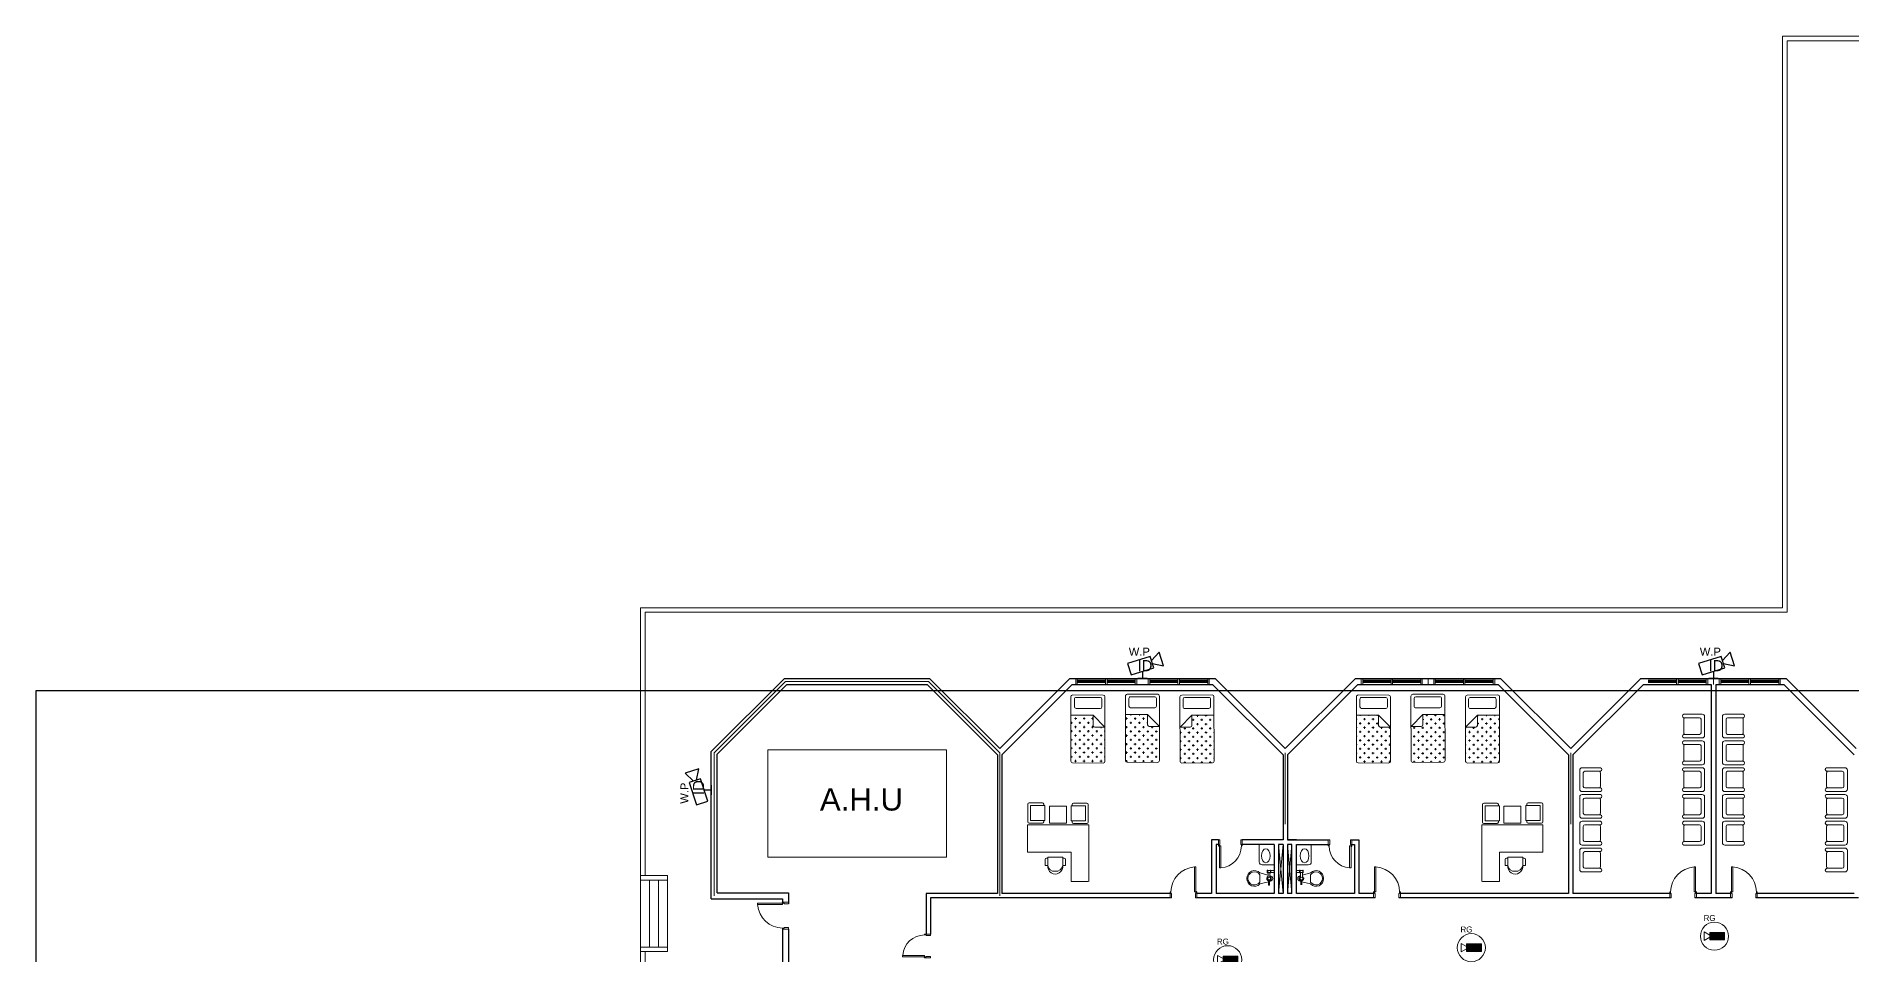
# Model space of a CAD drawing. Extents: x -15 to 263, y 300 to 484.
# Drawn here: x -15 to 46, y 368.2 to 399.1 of the extents above; entities that cross this region are included whole.
import ezdxf

# ---------------------------------------------------------------- set-up
doc = ezdxf.new("R2010")
doc.units = 0
doc.header["$LTSCALE"] = 0.15
for name, color, linetype in [('0 CCTV', 252, 'Continuous'), ('0 sockets', 252, 'Continuous'), ('bound', 252, 'Continuous'), ('CCTV', 4, 'Continuous')]:
    doc.layers.add(name, color=color, linetype=linetype)
for name, color, linetype, lineweight in [('anal', 252, 'Continuous', 20), ('DOOR', 252, 'Continuous', 20), ('E-LT-CKT-NM', 7, 'Continuous', 30), ('FUR', 252, 'Continuous', 9), ('T-CCTV', 7, 'Continuous', 0), ('wall', 252, 'Continuous', 30)]:
    doc.layers.add(name, color=color, linetype=linetype, lineweight=lineweight)
doc.styles.add('Arial_3', font='arial.ttf', dxfattribs={"height": 2.345885})
doc.styles.add('SDC-TEXT-ARB', font='sdc-arb.shx')

# ---------------------------------------------------------------- blocks, each defined once
blk = doc.blocks.new('SEAT02')
at = {"layer": 'FUR'}
for p, q in [((0, 0.32), (0, -0.32)), ((0.7, 0.4), (0.08, 0.4)), ((0.12, 0.23), (0.12, -0.23)), ((0.697, 0.28), (0.17, 0.28)), ((0.7, -0.22), (0.7, 0.22)), ((0.08, -0.4), (0.7, -0.4)), ((0.17, -0.28), (0.697, -0.28))]:
    blk.add_line(p, q, dxfattribs=at)
for centre, radius, start, end in [((0.08, 0.32), 0.08, 90, 180), ((0.17, 0.23), 0.05, 90, 180), ((0.62, 0.22), 0.08, 0, 48.59038), ((0.677, 0.341), 0.0639, 288.85615, 68.50245), ((0.08, -0.32), 0.08, 180, 270), ((0.17, -0.23), 0.05, 180, 270), ((0.62, -0.22), 0.08, 311.40962, 0), ((0.677, -0.341), 0.0639, 291.49755, 71.14385)]:
    blk.add_arc(centre, radius, start, end, dxfattribs=at)
blk = doc.blocks.new('A$C48FC3568')
at = {"layer": 'FUR'}
h = blk.add_hatch(dxfattribs=at)
h.set_pattern_fill('CROSS', color=256, scale=0.5, style=0)
h.set_pattern_definition([(0, (-34.60875, 58.23435), (0.125, -0.125), [0.0625, -0.1875]), (270, (-34.5775, 58.2656), (-0.125, -0.125), [0.0625, -0.1875])])
h.paths.add_polyline_path([(1.055, 0.703), (1.055, 1), (0.05, 1, 0.414214), (0, 0.95), (0, 0.05, 0.414214), (0.05, 0), (1.402, 0), (1.402, 0.653), (1.105, 0.653, -0.414214)])
for p, q in [((0, 0.95), (0, 0.05)), ((1.95, 1), (0.05, 1)), ((1.402, 0.653), (1.055, 1)), ((1.055, 1), (1.055, 0.703)), ((1.402, 0.653), (1.105, 0.653)), ((1.402, 0), (1.402, 0.653)), ((1.602, 0.859), (1.602, 0.15)), ((1.877, 0.909), (1.652, 0.909)), ((1.927, 0.15), (1.927, 0.859)), ((2, 0.05), (2, 0.95)), ((1.652, 0.1), (1.877, 0.1)), ((0.05, 0), (1.95, 0))]:
    blk.add_line(p, q, dxfattribs=at)
for centre, start, end in [((0.05, 0.95), 90, 180), ((1.105, 0.703), 180, 270), ((1.652, 0.859), 90, 180), ((1.877, 0.859), 360, 90), ((1.95, 0.95), 360, 90), ((0.05, 0.05), 180, 270), ((1.652, 0.15), 180, 270), ((1.877, 0.15), 270, 0), ((1.95, 0.05), 270, 360)]:
    blk.add_arc(centre, 0.05, start, end, dxfattribs=at)
blk = doc.blocks.new('D90')
at = {"layer": 'DOOR'}
for points in [[(0.03, 0.2), (0.03, 1.04), (0.078, 1.04), (0.078, 0.2)], [(0.03, 0.2), (0, 0.2), (0, 0), (0.05, 0), (0.05, 0.15), (0.03, 0.15)], [(0.87, 0.2), (0.9, 0.2), (0.9, 0), (0.85, 0), (0.85, 0.15), (0.87, 0.15)]]:
    blk.add_lwpolyline(points, close=True, dxfattribs=at)
blk.add_circle((0.02, 0.21), 0.01, dxfattribs=at)
blk.add_arc((0.025, 0.197), 0.845, 0.22177, 86.38894, dxfattribs=at)
blk = doc.blocks.new('D80')
at = {"layer": 'DOOR'}
for points in [[(0.03, 0.2), (0.03, 0.94), (0.078, 0.94), (0.078, 0.2)], [(0.03, 0.2), (0, 0.2), (0, 0), (0.05, 0), (0.05, 0.15), (0.03, 0.15)], [(0.77, 0.2), (0.8, 0.2), (0.8, 0), (0.75, 0), (0.75, 0.15), (0.77, 0.15)]]:
    blk.add_lwpolyline(points, close=True, dxfattribs=at)
blk.add_circle((0.02, 0.21), 0.01, dxfattribs=at)
blk.add_arc((0.03, 0.2), 0.74, 0, 86.27688, dxfattribs=at)
blk = doc.blocks.new('ARCH')
at = {"layer": 'anal'}
for p, q in [((43.725, 387), (43.725, 399.075)), ((43.725, 399.075), (54.075, 399.075)), ((43.875, 387), (43.875, 398.925)), ((43.875, 398.925), (53.925, 398.925)), ((43.725, 379.875), (43.725, 387)), ((43.875, 379.725), (43.875, 387)), ((5.325, 377.4), (5.325, 379.875)), ((5.325, 379.875), (43.725, 379.875)), ((5.475, 377.4), (5.475, 379.725)), ((5.475, 379.725), (43.875, 379.725)), ((5.325, 326.925), (5.325, 377.4)), ((5.475, 370.875), (5.475, 377.4)), ((10.2, 377.4), (7.8, 375)), ((7.8, 375), (10.2, 377.4)), ((15, 377.4), (10.2, 377.4)), ((10.2, 377.4), (15, 377.4)), ((17.4, 375), (15, 377.4)), ((15, 377.4), (17.4, 375)), ((19.958, 377.4), (19.958, 377.5)), ((19.958, 377.4), (19.958, 377.3)), ((20.008, 377.5), (20.008, 377.3)), ((20.008, 377.44), (20.958, 377.44)), ((20.008, 377.415), (20.958, 377.415)), ((20.008, 377.4), (20.008, 377.3)), ((20.008, 377.385), (20.958, 377.385)), ((20.008, 377.36), (20.958, 377.36)), ((20.958, 377.5), (20.958, 377.3)), ((21.008, 377.5), (21.008, 377.3)), ((21.008, 377.44), (21.958, 377.44)), ((21.008, 377.415), (21.958, 377.415)), ((21.008, 377.385), (21.958, 377.385)), ((21.008, 377.36), (21.958, 377.36)), ((21.958, 377.5), (21.958, 377.3)), ((21.958, 377.4), (21.958, 377.3)), ((22.008, 377.4), (22.008, 377.5)), ((22.008, 377.4), (22.008, 377.3)), ((22.392, 377.4), (22.392, 377.5)), ((22.392, 377.4), (22.392, 377.3)), ((22.442, 377.5), (22.442, 377.3)), ((23.392, 377.44), (22.442, 377.44)), ((23.392, 377.415), (22.442, 377.415)), ((22.442, 377.4), (22.442, 377.3)), ((23.392, 377.385), (22.442, 377.385)), ((23.392, 377.36), (22.442, 377.36)), ((23.392, 377.5), (23.392, 377.3)), ((23.442, 377.5), (23.442, 377.3)), ((24.392, 377.44), (23.442, 377.44)), ((24.392, 377.415), (23.442, 377.415)), ((24.392, 377.385), (23.442, 377.385)), ((24.392, 377.36), (23.442, 377.36)), ((24.392, 377.5), (24.392, 377.3)), ((24.392, 377.4), (24.392, 377.3)), ((24.442, 377.4), (24.442, 377.5)), ((24.442, 377.4), (24.442, 377.3)), ((29.558, 377.4), (29.558, 377.5)), ((29.558, 377.4), (29.558, 377.3)), ((29.608, 377.5), (29.608, 377.3)), ((29.608, 377.44), (30.558, 377.44)), ((29.608, 377.415), (30.558, 377.415)), ((29.608, 377.4), (29.608, 377.3)), ((29.608, 377.385), (30.558, 377.385)), ((29.608, 377.36), (30.558, 377.36)), ((30.558, 377.5), (30.558, 377.3)), ((30.608, 377.5), (30.608, 377.3)), ((30.608, 377.44), (31.558, 377.44)), ((30.608, 377.415), (31.558, 377.415)), ((30.608, 377.385), (31.558, 377.385)), ((30.608, 377.36), (31.558, 377.36)), ((31.558, 377.5), (31.558, 377.3)), ((31.558, 377.4), (31.558, 377.3)), ((31.608, 377.4), (31.608, 377.5)), ((31.608, 377.5), (31.992, 377.5)), ((31.608, 377.4), (31.608, 377.3)), ((31.8, 377.5), (31.8, 377.3)), ((31.992, 377.4), (31.992, 377.5)), ((31.992, 377.4), (31.992, 377.3)), ((32.042, 377.5), (32.042, 377.3)), ((32.992, 377.44), (32.042, 377.44)), ((32.992, 377.415), (32.042, 377.415)), ((32.042, 377.4), (32.042, 377.3)), ((32.992, 377.385), (32.042, 377.385)), ((32.992, 377.36), (32.042, 377.36)), ((32.992, 377.5), (32.992, 377.3)), ((33.042, 377.5), (33.042, 377.3)), ((33.992, 377.44), (33.042, 377.44)), ((33.992, 377.415), (33.042, 377.415)), ((33.992, 377.385), (33.042, 377.385)), ((33.992, 377.36), (33.042, 377.36)), ((33.992, 377.5), (33.992, 377.3)), ((33.992, 377.4), (33.992, 377.3)), ((34.042, 377.4), (34.042, 377.5)), ((34.042, 377.4), (34.042, 377.3)), ((39.208, 377.44), (40.158, 377.44)), ((39.208, 377.415), (40.158, 377.415)), ((39.208, 377.385), (40.158, 377.385)), ((39.208, 377.36), (40.158, 377.36)), ((40.158, 377.5), (40.158, 377.3)), ((40.208, 377.5), (40.208, 377.3)), ((40.208, 377.44), (41.158, 377.44)), ((40.208, 377.415), (41.158, 377.415)), ((40.208, 377.385), (41.158, 377.385)), ((40.208, 377.36), (41.158, 377.36)), ((41.158, 377.5), (41.158, 377.3)), ((41.158, 377.4), (41.158, 377.3)), ((41.208, 377.5), (41.592, 377.5)), ((41.208, 377.4), (41.208, 377.5)), ((41.208, 377.4), (41.208, 377.3)), ((41.4, 377.5), (41.4, 377.3)), ((41.592, 377.4), (41.592, 377.5)), ((41.592, 377.4), (41.592, 377.3)), ((41.642, 377.5), (41.642, 377.3)), ((42.592, 377.44), (41.642, 377.44)), ((42.592, 377.415), (41.642, 377.415)), ((41.642, 377.4), (41.642, 377.3)), ((42.592, 377.385), (41.642, 377.385)), ((42.592, 377.36), (41.642, 377.36)), ((42.592, 377.5), (42.592, 377.3)), ((42.642, 377.5), (42.642, 377.3)), ((43.592, 377.44), (42.642, 377.44)), ((43.592, 377.415), (42.642, 377.415)), ((43.592, 377.385), (42.642, 377.385)), ((43.592, 377.36), (42.642, 377.36)), ((43.592, 377.5), (43.592, 377.3)), ((43.592, 377.4), (43.592, 377.3)), ((43.642, 377.4), (43.642, 377.5)), ((43.642, 377.4), (43.642, 377.3)), ((7.8, 375), (7.8, 370.2)), ((7.8, 370.2), (7.8, 375)), ((17.4, 372.6), (17.4, 375)), ((17.4, 372.6), (17.4, 375)), ((17.4, 372.6), (17.4, 375)), ((17.4, 372.6), (17.4, 375)), ((17.4, 372.6), (17.4, 375)), ((17.4, 372.6), (17.4, 375)), ((17.4, 372.6), (17.4, 375)), ((17.4, 372.6), (17.4, 375)), ((17.4, 372.6), (17.4, 375)), ((17.4, 372.6), (17.4, 375)), ((17.4, 372.6), (17.4, 375)), ((17.4, 372.6), (17.4, 375)), ((17.4, 372.6), (17.4, 375)), ((17.4, 372.6), (17.4, 375)), ((17.4, 372.6), (17.4, 375)), ((17.4, 372.6), (17.4, 375)), ((17.4, 372.6), (17.4, 375)), ((17.4, 372.6), (17.4, 375)), ((17.4, 370.2), (17.4, 375)), ((17.4, 375), (17.4, 370.2)), ((27, 372.6), (27, 375)), ((27, 372.6), (27, 375)), ((27, 372.6), (27, 375)), ((27, 372.6), (27, 375)), ((27, 372.6), (27, 375)), ((27, 372.6), (27, 375)), ((27, 372.6), (27, 375)), ((27, 372.6), (27, 375)), ((27, 372.6), (27, 375)), ((27, 372.6), (27, 375)), ((27, 372.6), (27, 375)), ((27, 372.6), (27, 375)), ((27, 372.6), (27, 375)), ((27, 372.6), (27, 375)), ((27, 372.6), (27, 375)), ((27, 372.6), (27, 375)), ((27, 372.6), (27, 375)), ((27, 372.6), (27, 375)), ((36.6, 372.6), (36.6, 375)), ((36.6, 372.6), (36.6, 375)), ((36.6, 372.6), (36.6, 375)), ((36.6, 372.6), (36.6, 375)), ((36.6, 372.6), (36.6, 375)), ((36.6, 372.6), (36.6, 375)), ((36.6, 372.6), (36.6, 375)), ((36.6, 372.6), (36.6, 375)), ((36.6, 372.6), (36.6, 375)), ((36.6, 372.6), (36.6, 375)), ((36.6, 372.6), (36.6, 375)), ((36.6, 372.6), (36.6, 375)), ((36.6, 372.6), (36.6, 375)), ((36.6, 372.6), (36.6, 375)), ((36.6, 372.6), (36.6, 375)), ((36.6, 372.6), (36.6, 375)), ((36.6, 372.6), (36.6, 375)), ((36.6, 372.6), (36.6, 375)), ((26.775, 371.925), (26.925, 370.275)), ((26.925, 371.925), (26.775, 370.275)), ((27.075, 371.925), (27.225, 370.275)), ((27.225, 371.925), (27.075, 370.275)), ((5.325, 370.875), (6.225, 370.875)), ((5.325, 370.725), (6.225, 370.725)), ((5.325, 370.725), (5.625, 370.725)), ((5.325, 370.725), (5.325, 368.475)), ((5.625, 370.725), (5.625, 368.475)), ((5.925, 370.725), (5.925, 368.475)), ((6.225, 370.875), (6.225, 368.325)), ((6.225, 368.475), (5.325, 368.475)), ((6.225, 368.325), (5.325, 368.325)), ((5.475, 327.075), (5.475, 368.325))]:
    blk.add_line(p, q, dxfattribs=at)
blk.add_lwpolyline([(15.607, 375.099), (9.607, 375.099), (9.607, 371.499), (15.607, 371.499)], close=True, dxfattribs=at)
at = {"layer": 'bound', "color": 2}
blk.add_lwpolyline([(91.902, 377.348), (94.426, 377.348), (94.426, 312.722), (-14.994, 312.722), (-14.994, 377.09), (94.639, 377.09)], dxfattribs=at)
at = {"layer": 'FUR'}
for p, q in [((18.341, 372.98), (18.341, 373.277)), ((18.341, 372.98), (18.341, 372.683)), ((18.387, 373.323), (18.833, 373.323)), ((18.433, 373.232), (18.913, 373.232)), ((18.433, 372.98), (18.433, 373.232)), ((18.433, 372.98), (18.433, 372.729)), ((18.878, 373.232), (18.878, 373.277)), ((18.913, 372.98), (18.913, 373.232)), ((18.913, 372.98), (18.913, 372.729)), ((19.078, 373.211), (19.649, 373.211)), ((19.078, 373.211), (19.078, 372.64)), ((19.649, 373.211), (19.649, 372.64)), ((19.799, 372.971), (19.799, 373.222)), ((20.279, 373.222), (19.799, 373.222)), ((19.799, 372.971), (19.799, 372.719)), ((19.834, 373.222), (19.834, 373.268)), ((20.325, 373.313), (19.879, 373.313)), ((20.279, 372.971), (20.279, 373.222)), ((20.279, 372.971), (20.279, 372.719)), ((20.371, 372.971), (20.371, 373.268)), ((20.371, 372.971), (20.371, 372.673)), ((33.629, 372.971), (33.629, 373.268)), ((33.629, 372.971), (33.629, 372.673)), ((33.675, 373.313), (34.121, 373.313)), ((33.721, 373.222), (34.201, 373.222)), ((33.721, 372.971), (33.721, 373.222)), ((33.721, 372.971), (33.721, 372.719)), ((34.166, 373.222), (34.166, 373.268)), ((34.201, 372.971), (34.201, 373.222)), ((34.201, 372.971), (34.201, 372.719)), ((34.922, 373.211), (34.351, 373.211)), ((34.351, 373.211), (34.351, 372.64)), ((34.922, 373.211), (34.922, 372.64)), ((35.567, 373.232), (35.087, 373.232)), ((35.087, 372.98), (35.087, 373.232)), ((35.087, 372.98), (35.087, 372.729)), ((35.122, 373.232), (35.122, 373.277)), ((35.613, 373.323), (35.167, 373.323)), ((35.567, 372.98), (35.567, 373.232)), ((35.567, 372.98), (35.567, 372.729)), ((35.659, 372.98), (35.659, 373.277)), ((35.659, 372.98), (35.659, 372.683)), ((20.395, 372.579), (18.337, 372.579)), ((18.337, 372.579), (18.337, 371.665)), ((18.387, 372.637), (18.833, 372.637)), ((18.433, 372.729), (18.913, 372.729)), ((18.878, 372.729), (18.878, 372.683)), ((19.078, 372.64), (19.649, 372.64)), ((20.279, 372.719), (19.799, 372.719)), ((19.834, 372.719), (19.834, 372.673)), ((20.325, 372.628), (19.879, 372.628)), ((20.395, 370.674), (20.395, 372.579)), ((33.605, 372.579), (35.663, 372.579)), ((33.605, 370.674), (33.605, 372.579)), ((33.675, 372.628), (34.121, 372.628)), ((33.721, 372.719), (34.201, 372.719)), ((34.166, 372.719), (34.166, 372.673)), ((34.922, 372.64), (34.351, 372.64)), ((35.567, 372.729), (35.087, 372.729)), ((35.122, 372.729), (35.122, 372.683)), ((35.613, 372.637), (35.167, 372.637)), ((35.663, 372.579), (35.663, 371.665)), ((26.125, 371.335), (26.125, 371.925)), ((27.875, 371.335), (27.875, 371.925)), ((19.799, 371.665), (18.337, 371.665)), ((18.923, 371.216), (18.923, 371.42)), ((18.923, 371.216), (19.015, 371.216)), ((19.015, 371.466), (18.969, 371.466)), ((19.266, 371.5), (19.015, 371.5)), ((19.015, 371.216), (19.015, 371.5)), ((19.266, 371.5), (19.518, 371.5)), ((19.518, 371.216), (19.518, 371.5)), ((19.518, 371.466), (19.563, 371.466)), ((19.518, 371.216), (19.609, 371.216)), ((19.609, 371.216), (19.609, 371.42)), ((19.799, 371.665), (19.799, 370.674)), ((26.225, 371.235), (26.625, 371.235)), ((27.775, 371.235), (27.375, 371.235)), ((34.201, 371.665), (35.663, 371.665)), ((34.201, 371.665), (34.201, 370.674)), ((34.391, 371.216), (34.391, 371.42)), ((34.482, 371.216), (34.391, 371.216)), ((34.482, 371.466), (34.437, 371.466)), ((34.734, 371.5), (34.482, 371.5)), ((34.482, 371.216), (34.482, 371.5)), ((34.734, 371.5), (34.985, 371.5)), ((34.985, 371.216), (34.985, 371.5)), ((34.985, 371.466), (35.031, 371.466)), ((35.077, 371.216), (34.985, 371.216)), ((35.077, 371.216), (35.077, 371.42)), ((20.371, 370.674), (19.799, 370.674)), ((26.424, 370.893), (26.146, 370.965)), ((26.146, 370.657), (26.146, 370.904)), ((26.439, 370.671), (26.146, 370.595)), ((26.393, 371.058), (26.409, 371.058)), ((26.393, 370.965), (26.393, 371.058)), ((26.409, 370.965), (26.393, 370.965)), ((26.409, 371.058), (26.409, 370.965)), ((26.409, 371.043), (26.501, 371.043)), ((26.501, 370.981), (26.409, 370.981)), ((26.424, 370.981), (26.424, 370.815)), ((26.44, 370.564), (26.44, 370.737)), ((26.501, 370.687), (26.47, 370.679)), ((26.471, 370.737), (26.471, 370.564)), ((26.486, 370.814), (26.486, 370.981)), ((26.501, 370.873), (26.486, 370.877)), ((26.501, 371.058), (26.517, 371.058)), ((26.501, 370.965), (26.501, 371.058)), ((26.517, 370.965), (26.501, 370.965)), ((26.517, 371.058), (26.517, 370.965)), ((26.517, 371.043), (26.625, 371.043)), ((26.625, 370.981), (26.517, 370.981)), ((27.483, 371.043), (27.375, 371.043)), ((27.375, 370.981), (27.483, 370.981)), ((27.483, 371.058), (27.483, 370.965)), ((27.499, 371.058), (27.483, 371.058)), ((27.483, 370.965), (27.499, 370.965)), ((27.499, 370.965), (27.499, 371.058)), ((27.591, 371.043), (27.499, 371.043)), ((27.499, 370.981), (27.591, 370.981)), ((27.499, 370.873), (27.514, 370.877)), ((27.499, 370.687), (27.53, 370.679)), ((27.514, 370.814), (27.514, 370.981)), ((27.529, 370.737), (27.529, 370.564)), ((27.56, 370.564), (27.56, 370.737)), ((27.561, 370.671), (27.854, 370.595)), ((27.576, 370.981), (27.576, 370.815)), ((27.576, 370.893), (27.854, 370.965)), ((27.607, 371.058), (27.591, 371.058)), ((27.591, 371.058), (27.591, 370.965)), ((27.591, 370.965), (27.607, 370.965)), ((27.607, 370.965), (27.607, 371.058)), ((27.854, 370.657), (27.854, 370.904)), ((33.629, 370.674), (34.201, 370.674))]:
    blk.add_line(p, q, dxfattribs=at)
for centre in [(26.455, 370.78), (27.545, 370.78)]:
    blk.add_circle(centre, 0.0463, dxfattribs=at)
for centre, radius, start, end in [((18.387, 373.277), 0.0457, 90, 180), ((18.833, 373.277), 0.0457, 360, 90), ((19.879, 373.268), 0.0457, 90, 180), ((20.325, 373.268), 0.0457, 0, 90), ((33.675, 373.268), 0.0457, 90, 180), ((34.121, 373.268), 0.0457, 360, 90), ((35.167, 373.277), 0.0457, 90, 180), ((35.613, 373.277), 0.0457, 0, 90), ((18.387, 372.683), 0.0457, 180, 270), ((18.833, 372.683), 0.0457, 270, 360), ((19.879, 372.673), 0.0457, 180, 270), ((20.325, 372.673), 0.0457, 270, 0), ((33.675, 372.673), 0.0457, 180, 270), ((34.121, 372.673), 0.0457, 270, 360), ((35.167, 372.683), 0.0457, 180, 270), ((35.613, 372.683), 0.0457, 270, 0), ((18.969, 371.42), 0.0457, 90, 180), ((19.266, 371.182), 0.254, 172.43339, 7.56661), ((19.238, 371.244), 0.225, 187.11769, 277.11769), ((19.294, 371.244), 0.225, 262.88231, 352.88231), ((19.563, 371.42), 0.0457, 0, 90), ((26.225, 371.335), 0.1, 180, 270), ((27.775, 371.335), 0.1, 270, 360), ((34.437, 371.42), 0.0457, 90, 180), ((34.734, 371.182), 0.254, 172.43339, 7.56661), ((34.706, 371.244), 0.225, 187.11769, 277.11769), ((34.762, 371.244), 0.225, 262.88231, 352.88231), ((35.031, 371.42), 0.0457, 0, 90), ((25.963, 370.795), 0.25, 43.01722, 183.38), ((25.963, 370.765), 0.25, 176.62, 316.9828), ((25.965, 370.779), 0.22, 34.50543, 179.7), ((25.965, 370.781), 0.22, 180.3, 325.4946), ((26.455, 370.78), 0.0772, 113.4137, 258.1237), ((26.455, 370.564), 0.0154, 180, 360), ((26.455, 370.78), 0.0772, 281.423, 67.14953), ((26.484, 370.78), 0.0942, 280.3889, 79.61114), ((27.516, 370.78), 0.0942, 100.38886, 259.6111), ((27.545, 370.78), 0.0772, 112.85047, 258.577), ((27.545, 370.78), 0.0772, 281.8763, 66.5863), ((28.037, 370.795), 0.25, 356.62, 136.98278), ((28.035, 370.779), 0.22, 0.3, 145.49457), ((28.037, 370.765), 0.25, 223.0172, 3.38), ((28.035, 370.781), 0.22, 214.5054, 359.7)]:
    blk.add_arc(centre, radius, start, end, dxfattribs=at)
at = {"layer": 'FUR', "extrusion": (0, 0, -1)}
blk.add_ellipse((26.349, 371.541), major_axis=(0, 0.238), ratio=0.619046, start_param=3.141593, end_param=9.424778, dxfattribs=at)
at = {"layer": 'FUR'}
blk.add_ellipse((27.651, 371.541), major_axis=(0, 0.238), ratio=0.619046, start_param=3.141593, end_param=9.424778, dxfattribs=at)
at = {"layer": 'wall'}
for p, q in [((7.7, 375.041), (10.159, 377.5)), ((7.9, 374.959), (10.241, 377.3)), ((10.159, 377.5), (15.041, 377.5)), ((10.241, 377.3), (14.959, 377.3)), ((14.959, 377.3), (17.325, 374.934)), ((15.041, 377.5), (17.4, 375.141)), ((17.4, 375.141), (19.759, 377.5)), ((17.475, 374.934), (19.841, 377.3)), ((19.759, 377.5), (24.641, 377.5)), ((19.841, 377.3), (24.559, 377.3)), ((24.559, 377.3), (26.925, 374.934)), ((24.641, 377.5), (27, 375.141)), ((27, 375.141), (29.359, 377.5)), ((27.075, 374.934), (29.441, 377.3)), ((29.359, 377.5), (34.241, 377.5)), ((29.441, 377.3), (34.159, 377.3)), ((34.159, 377.3), (36.525, 374.934)), ((34.241, 377.5), (36.6, 375.141)), ((36.6, 375.141), (38.959, 377.5)), ((36.675, 374.934), (39.041, 377.3)), ((38.959, 377.5), (43.841, 377.5)), ((39.041, 377.3), (41.325, 377.3)), ((41.325, 377.3), (41.325, 370.275)), ((41.475, 377.3), (41.475, 370.275)), ((41.475, 377.3), (43.759, 377.3)), ((43.759, 377.3), (46.125, 374.934)), ((43.841, 377.5), (46.2, 375.141)), ((7.7, 370.1), (7.7, 375.041)), ((7.9, 370.3), (7.9, 374.959)), ((17.325, 374.934), (17.325, 370.275)), ((17.475, 374.934), (17.475, 370.275)), ((26.925, 374.934), (26.925, 372.075)), ((27.075, 374.934), (27.075, 372.075)), ((36.525, 374.934), (36.525, 370.275)), ((36.675, 374.934), (36.675, 370.275)), ((24.525, 372.075), (24.525, 370.275)), ((24.756, 372.075), (24.525, 372.075)), ((24.675, 371.925), (24.675, 370.275)), ((24.756, 371.925), (24.675, 371.925)), ((26.925, 372.075), (25.556, 372.075)), ((26.625, 371.925), (25.556, 371.925)), ((26.925, 372.075), (26.625, 372.075)), ((26.625, 371.925), (26.625, 370.275)), ((26.775, 371.925), (26.775, 370.275)), ((26.925, 371.925), (26.775, 371.925)), ((26.925, 371.925), (26.925, 370.275)), ((27.375, 372.075), (27.075, 372.075)), ((27.075, 372.075), (28.444, 372.075)), ((27.225, 371.925), (27.075, 371.925)), ((27.075, 371.925), (27.075, 370.275)), ((27.225, 370.275), (27.225, 371.925)), ((27.375, 370.275), (27.375, 371.925)), ((27.375, 371.925), (28.444, 371.925)), ((29.244, 372.075), (29.475, 372.075)), ((29.244, 371.925), (29.325, 371.925)), ((29.325, 371.925), (29.325, 370.275)), ((29.475, 372.075), (29.475, 370.275)), ((7.7, 370.1), (10.1, 370.1)), ((7.9, 370.3), (10.3, 370.3)), ((10.1, 370.1), (10.1, 369.98)), ((10.3, 370.3), (10.3, 369.93)), ((17.325, 370.275), (14.925, 370.275)), ((14.925, 370.275), (14.925, 368.912)), ((17.4, 370.125), (15.075, 370.125)), ((15.075, 370.125), (15.075, 368.912)), ((23.127, 370.125), (17.325, 370.125)), ((23.127, 370.275), (17.475, 370.275)), ((24.525, 370.275), (24.027, 370.275)), ((29.973, 370.125), (24.027, 370.125)), ((26.625, 370.275), (24.675, 370.275)), ((26.925, 370.275), (26.775, 370.275)), ((27.225, 370.275), (27.075, 370.275)), ((30.023, 370.125), (27.075, 370.125)), ((29.325, 370.275), (27.375, 370.275)), ((29.973, 370.275), (29.475, 370.275)), ((35.127, 370.125), (30.823, 370.125)), ((35.127, 370.275), (30.873, 370.275)), ((39.927, 370.125), (30.873, 370.125)), ((36.525, 370.275), (35.082, 370.275)), ((39.927, 370.275), (36.675, 370.275)), ((42.023, 370.125), (40.777, 370.125)), ((41.325, 370.275), (40.827, 370.275)), ((41.973, 370.275), (41.475, 370.275)), ((46.275, 370.125), (42.823, 370.125)), ((46.125, 370.275), (42.873, 370.275)), ((10.1, 369.08), (10.1, 367.841)), ((10.3, 369.08), (10.3, 367.875))]:
    blk.add_line(p, q, dxfattribs=at)
at = {"layer": 'DOOR', "xscale": -1}
for name, p, rotation in [('D80', (24.756, 372.075), 180), ('D90', (40.827, 370.125), 359.9999999991272), ('D90', (10.3, 369.98), 90)]:
    blk.add_blockref(name, p, dxfattribs=dict(at, rotation=rotation))
at = {"layer": 'DOOR'}
for p, rotation in [((29.244, 372.075), 179.9999999999999), ((15.075, 368.112), 90)]:
    blk.add_blockref('D80', p, dxfattribs=dict(at, rotation=rotation))
at = {"layer": 'DOOR', "xscale": -1}
blk.add_blockref('D90', (24.027, 370.125), dxfattribs=at)
at = {"layer": 'DOOR'}
for p in [(29.973, 370.125), (41.973, 370.125)]:
    blk.add_blockref('D90', p, dxfattribs=at)
at = {"layer": 'FUR'}
for p, xscale, yscale, zscale, rotation in [((19.791, 374.66), -1.142857142856969, 1.142857142856997, 1.142857142856983, 269.8740982340422), ((21.624, 374.683), -1.142857142856969, 1.142857142856997, 1.142857142856983, 269.8740982340422), ((24.609, 374.66), 1.142857142856969, 1.142857142856969, 1.142857142856969, 90.12590176595786), ((29.391, 374.66), -1.142857142856969, 1.142857142856997, 1.142857142856983, 269.8740982340422), ((32.376, 374.683), 1.142857142856969, 1.142857142856969, 1.142857142856969, 90.12590176595786), ((34.209, 374.66), 1.142857142856969, 1.142857142856969, 1.142857142856969, 90.12590176595786)]:
    blk.add_blockref('A$C48FC3568', p, dxfattribs=dict(at, xscale=xscale, yscale=yscale, zscale=zscale, rotation=rotation))
at = {"layer": 'wall', "xscale": -1}
for p in [(41.1, 375.9), (41.1, 375), (41.1, 374.1), (45.9, 374.1), (41.1, 373.2), (45.9, 373.2), (41.1, 372.3), (45.9, 372.3), (45.9, 371.4)]:
    blk.add_blockref('SEAT02', p, dxfattribs=at)
at = {"layer": 'wall'}
for p in [(41.7, 375.9), (41.7, 375), (36.9, 374.1), (41.7, 374.1), (36.9, 373.2), (41.7, 373.2), (36.9, 372.3), (41.7, 372.3), (36.9, 371.4)]:
    blk.add_blockref('SEAT02', p, dxfattribs=at)
at = {"layer": 'anal', "insert": (11.354, 373.811), "char_height": 0.75, "width": 4.8, "attachment_point": 1}
blk.add_mtext('{\\fArial|b0|i0|c0|p34;A.H.U}', dxfattribs=at)
blk = doc.blocks.new('f4')
at = {"layer": 'CCTV'}
for p, q in [((94444, 51688), (94167, 51688)), ((94306, 51895), (94306, 51688))]:
    blk.add_line(p, q, dxfattribs=at)
at = {"layer": 'CCTV', "flags": 128}
blk.add_lwpolyline([(94528, 52333), (93870, 52123), (93977, 51790), (94634, 52000)], close=True, dxfattribs=at)
blk.add_lwpolyline([(94595, 52123), (94921, 52055), (94794, 52454), (94567, 52210)], dxfattribs=at)
at = {"layer": 'CCTV', "color": 7, "lineweight": 15, "insert": (93904, 52590), "char_height": 234.6, "width": 738.13, "attachment_point": 1, "line_spacing_factor": 0.941778, "style": 'Arial_3'}
blk.add_mtext('W.P', dxfattribs=at)
at = {"layer": 'E-LT-CKT-NM', "style": 'SDC-TEXT-ARB'}
blk.add_attdef('ID', (94159, 51899), '', height=326, dxfattribs=at)
blk = doc.blocks.new('AS')
at = {"layer": 'E-LT-CKT-NM', "xscale": 0.001146844099872414, "yscale": 0.001146844099872414, "zscale": 0.001146844099872414}
blk.add_blockref('f4', (-108.154, -59.278), dxfattribs=at).add_auto_attribs({'ID': 'ID'})
blk = doc.blocks.new('LEGEND_dwg_CCTV DOME-1155345-TELECOMMUNICATION LEGEND_ GENERAL NOTES _SYMBOLS _ ABBREVIATIONS')
at = {"layer": 'T-CCTV'}
blk.add_hatch(color=256, dxfattribs=at).paths.add_polyline_path([(255, -95), (-120, -95), (-120, 95), (255, 95)], flags=0)
at = {"layer": 'T-CCTV', "flags": 128}
for points in [[(-120, 28), (-262, 108), (-262, -108), (-120, -28)], [(255, -95), (255, 95), (-120, 95), (-120, -95), (255, -95)]]:
    blk.add_lwpolyline(points, dxfattribs=at)
at = {"layer": 'T-CCTV'}
blk.add_circle((0, 0), 358, dxfattribs=at)
blk = doc.blocks.new('RG CAMERA')
at = {"layer": 'CCTV', "xscale": 1.150579243575653, "yscale": 1.150579243575653, "zscale": 1.150579243575653}
blk.add_blockref('LEGEND_dwg_CCTV DOME-1155345-TELECOMMUNICATION LEGEND_ GENERAL NOTES _SYMBOLS _ ABBREVIATIONS', (101765, 50919), dxfattribs=at)
at = {"layer": 'E-LT-CKT-NM', "style": 'SDC-TEXT-ARB'}
blk.add_attdef('RG', (101447, 51364), '', height=326, dxfattribs=at)

msp = doc.modelspace()

# ---------------------------------------------------------------- block references
at = {"layer": '0 CCTV', "color": 3}
for p in [(22.2, 377.5), (41.4, 377.5)]:
    msp.add_blockref('AS', p, dxfattribs=at)
at = {"layer": '0 CCTV', "color": 3, "rotation": 90}
msp.add_blockref('AS', (7.7, 373.752), dxfattribs=at)
at = {"layer": '0 CCTV', "color": 2}
ref = msp.add_blockref('RG CAMERA', (-75.293, 310.435), dxfattribs=dict(at, xscale=0.001147, yscale=0.001147, zscale=0.001147))
ref.add_attrib('RG', 'RG', (41.067, 369.351), dxfattribs={"layer": 'E-LT-CKT-NM', "height": 0.2, "style": 'SDC-TEXT-ARB'})
ref = msp.add_blockref('RG CAMERA', (-91.659, 309.644), dxfattribs=dict(at, xscale=0.001147, yscale=0.001147, zscale=0.001147))
ref.add_attrib('RG', 'RG', (24.701, 368.559), dxfattribs={"layer": 'E-LT-CKT-NM', "height": 0.2, "style": 'SDC-TEXT-ARB'})
ref = msp.add_blockref('RG CAMERA', (-83.467, 310.049), dxfattribs=dict(at, xscale=0.001147, yscale=0.001147, zscale=0.001147))
ref.add_attrib('RG', 'RG', (32.892, 368.965), dxfattribs={"layer": 'E-LT-CKT-NM', "height": 0.2, "style": 'SDC-TEXT-ARB'})
at = {"layer": '0 sockets', "color": 3}
msp.add_blockref('ARCH', (0, 0), dxfattribs=at)

doc.saveas('drawing.dxf')
